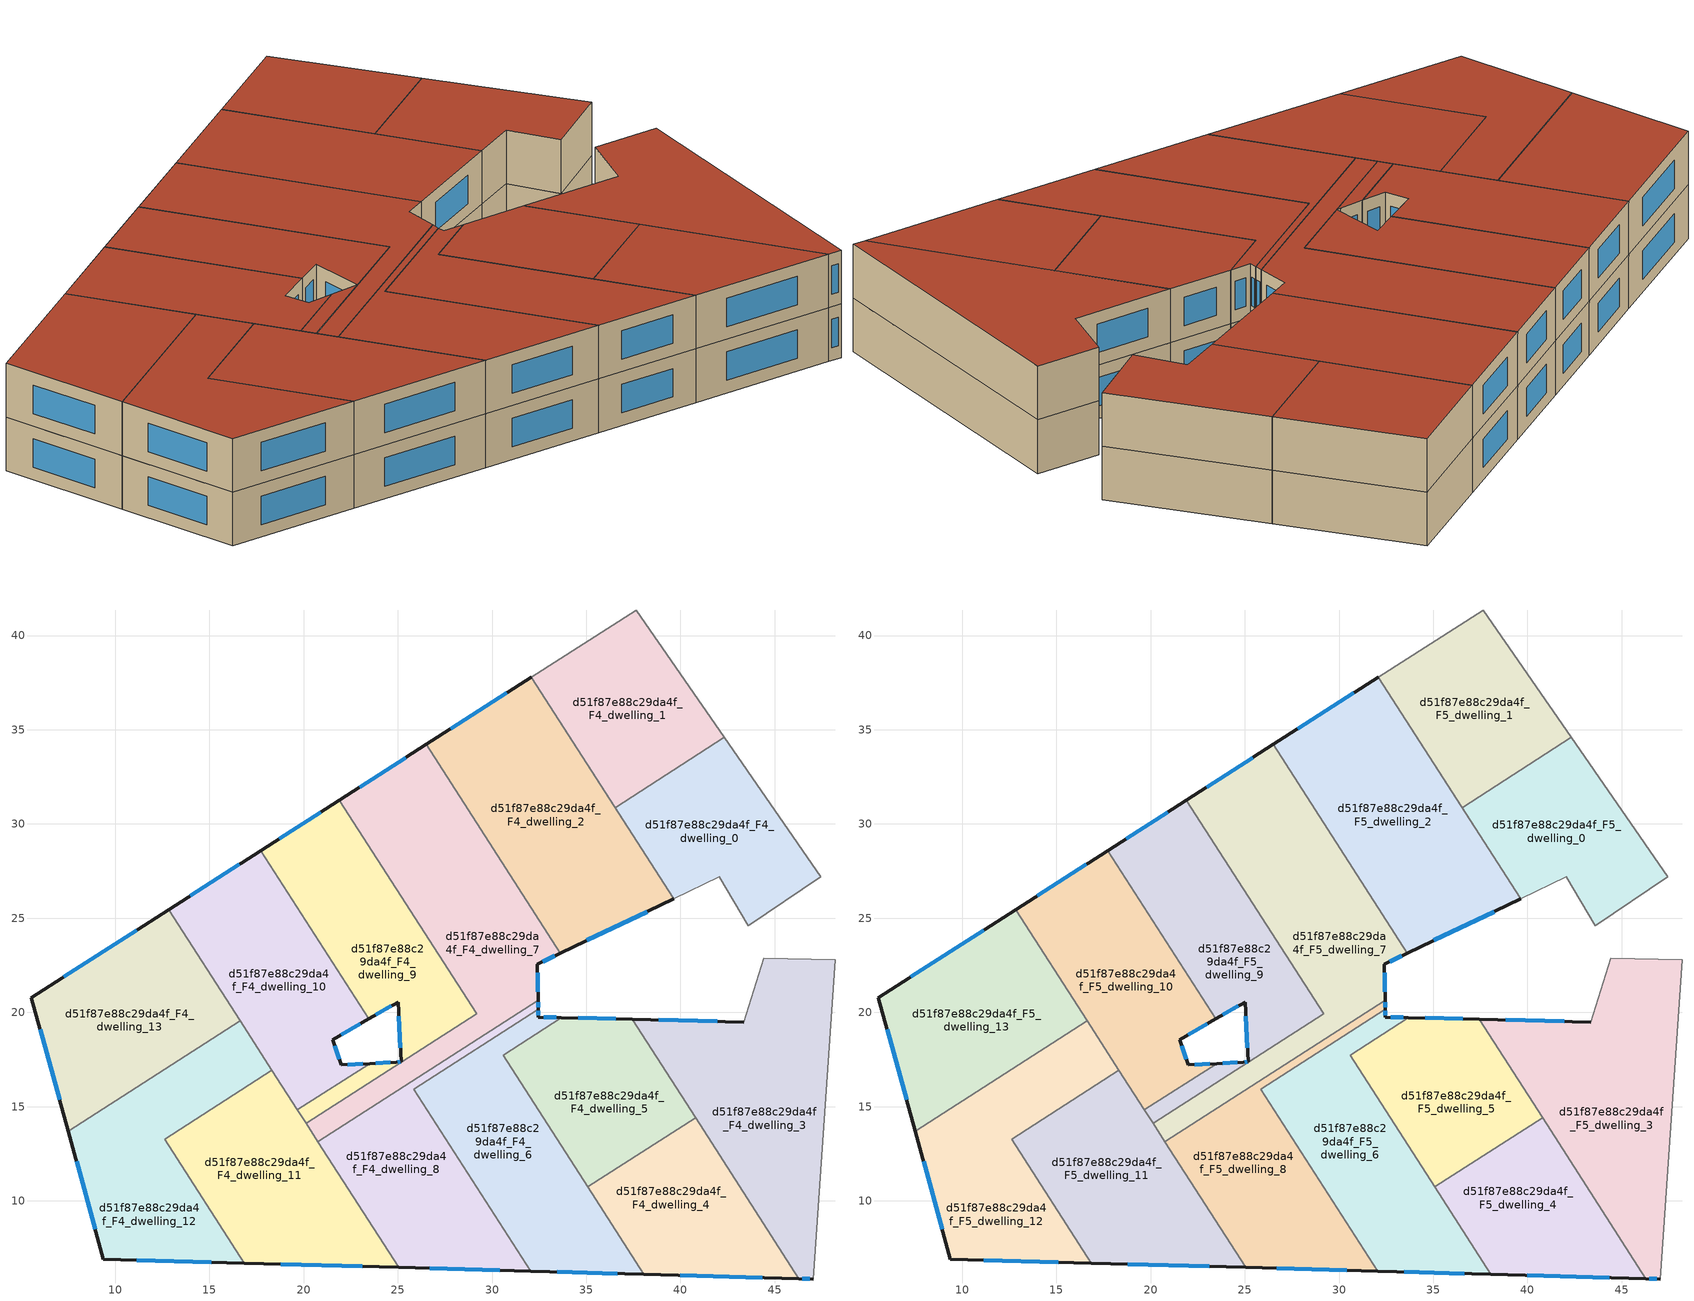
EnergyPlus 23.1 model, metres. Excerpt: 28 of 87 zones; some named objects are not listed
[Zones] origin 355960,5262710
d51f87e88c29da4f_F4_dwelling_0
 floor to d51f87e88c29da4f_F3_dwelling_0 (EU_floor_Construction): 42.33,34.59 47.46,27.19 43.59,24.61 42.07,27.2 39.64,26.03 36.53,30.87 z12
 wall adiabatic (EU_wall_Construction): 36.53,30.87 39.64,26.03 42.07,27.2 43.59,24.61 47.46,27.19 42.33,34.59 z12:15
 wall to d51f87e88c29da4f_F4_dwelling_1 (EU_wall_Construction): 42.33,34.59 36.53,30.87 z12:15
d51f87e88c29da4f_F4_dwelling_1
 floor to d51f87e88c29da4f_F3_dwelling_1 (EU_floor_Construction): 37.65,41.36 42.33,34.59 36.53,30.87 32.09,37.79 z12
 wall adiabatic (EU_wall_Construction): 42.33,34.59 37.65,41.36 32.09,37.79 36.53,30.87 z12:15
d51f87e88c29da4f_F4_dwelling_10
 floor to d51f87e88c29da4f_F3_dwelling_10 (EU_floor_Construction): 17.72,28.58 23.45,19.66 21.54,18.56 22,17.21 23.5,17.29 19.67,14.83 12.85,25.46 z12
 wall outside (EU_wall_Construction): 23.5,17.29 22,17.21 21.54,18.56 23.45,19.66 / 17.72,28.58 12.85,25.46 z12:15
 wall to d51f87e88c29da4f_F4_dwelling_9 (EU_wall_Construction): 23.45,19.66 17.72,28.58 / 19.67,14.83 23.5,17.29 z12:15
 wall to d51f87e88c29da4f_F4_dwelling_13 (EU_wall_Construction): 12.85,25.46 16.64,19.55 z12:15
 wall to d51f87e88c29da4f_F4_dwelling_12 (EU_wall_Construction): 16.64,19.55 18.32,16.93 z12:15
 wall to d51f87e88c29da4f_F4_dwelling_11 (EU_wall_Construction): 18.32,16.93 19.67,14.83 z12:15
 window (EU_Window_Construction): 21.99,18.81 23,19.4 / 21.89,17.53 21.65,18.24 / 23.15,17.27 22.35,17.23 / 16.58,27.85 13.99,26.19 z12.7:14.3
d51f87e88c29da4f_F4_dwelling_11
 floor to d51f87e88c29da4f_F3_dwelling_11 (EU_floor_Construction): 18.32,16.93 25.04,6.46 16.86,6.69 12.63,13.28 z12
 wall outside (EU_wall_Construction): 16.86,6.69 25.04,6.46 z12:15
 wall to d51f87e88c29da4f_F4_dwelling_12 (EU_wall_Construction): 18.32,16.93 12.63,13.28 16.86,6.69 z12:15
 wall to d51f87e88c29da4f_F4_dwelling_8 (EU_wall_Construction): 25.04,6.46 20.76,13.13 z12:15
 wall to d51f87e88c29da4f_F4_dwelling_7 (EU_wall_Construction): 20.76,13.13 20.13,14.11 z12:15
 wall to d51f87e88c29da4f_F4_dwelling_9 (EU_wall_Construction): 20.13,14.11 19.67,14.83 z12:15
 window (EU_Window_Construction): 18.78,6.64 23.12,6.52 z12.7:14.3
d51f87e88c29da4f_F4_dwelling_12
 floor to d51f87e88c29da4f_F3_dwelling_12 (EU_floor_Construction): 16.64,19.55 18.32,16.93 12.63,13.28 16.86,6.69 9.38,6.9 7.51,13.69 z12
 wall outside (EU_wall_Construction): 7.51,13.69 9.38,6.9 16.86,6.69 z12:15
 wall to d51f87e88c29da4f_F4_dwelling_13 (EU_wall_Construction): 16.64,19.55 7.51,13.69 z12:15
 window (EU_Window_Construction): 11.14,6.85 15.1,6.74 / 7.95,12.09 8.94,8.49 z12.7:14.3
d51f87e88c29da4f_F4_dwelling_13
 floor to d51f87e88c29da4f_F3_dwelling_13 (EU_floor_Construction): 12.85,25.46 16.64,19.55 7.51,13.69 5.55,20.78 z12
 wall outside (EU_wall_Construction): 12.85,25.46 5.55,20.78 7.51,13.69 z12:15
 window (EU_Window_Construction): 6.01,19.12 7.05,15.35 / 11.13,24.36 7.27,21.88 z12.7:14.3
d51f87e88c29da4f_F4_dwelling_2
 floor to d51f87e88c29da4f_F3_dwelling_2 (EU_floor_Construction): 32.09,37.79 39.64,26.03 33.62,23.14 26.51,34.22 z12
 wall outside (EU_wall_Construction): 33.62,23.14 39.64,26.03 / 32.09,37.79 26.51,34.22 z12:15
 wall adiabatic (EU_wall_Construction): 39.64,26.03 32.09,37.79 z12:15
 wall to d51f87e88c29da4f_F4_dwelling_7 (EU_wall_Construction): 26.51,34.22 33.62,23.14 z12:15
 window (EU_Window_Construction): 35.04,23.82 38.22,25.35 / 30.78,36.95 27.82,35.06 z12.7:14.3
d51f87e88c29da4f_F4_dwelling_3
 floor to d51f87e88c29da4f_F3_dwelling_3 (EU_floor_Construction): 48.21,22.78 47.05,5.85 46.28,5.87 37.45,19.63 43.35,19.49 44.41,22.87 z12
 wall outside (EU_wall_Construction): 46.28,5.87 47.05,5.85 / 43.35,19.49 37.45,19.63 z12:15
 wall adiabatic (EU_wall_Construction): 47.05,5.85 48.21,22.78 44.41,22.87 43.35,19.49 z12:15
 wall to d51f87e88c29da4f_F4_dwelling_4 (EU_wall_Construction): 40.8,14.41 46.28,5.87 z12:15
 wall to d51f87e88c29da4f_F4_dwelling_5 (EU_wall_Construction): 37.45,19.63 40.8,14.41 z12:15
 window (EU_Window_Construction): 46.46,5.87 46.87,5.86 / 41.96,19.52 38.83,19.6 z12.7:14.3
d51f87e88c29da4f_F4_dwelling_4
 floor to d51f87e88c29da4f_F3_dwelling_4 (EU_floor_Construction): 40.8,14.41 46.28,5.87 38.05,6.1 35.08,10.74 z12
 wall outside (EU_wall_Construction): 38.05,6.1 46.28,5.87 z12:15
 wall to d51f87e88c29da4f_F4_dwelling_5 (EU_wall_Construction): 40.8,14.41 35.08,10.74 z12:15
 wall to d51f87e88c29da4f_F4_dwelling_6 (EU_wall_Construction): 35.08,10.74 38.05,6.1 z12:15
 window (EU_Window_Construction): 39.99,6.05 44.35,5.93 z12.7:14.3
d51f87e88c29da4f_F4_dwelling_5
 floor to d51f87e88c29da4f_F3_dwelling_5 (EU_floor_Construction): 37.45,19.63 40.8,14.41 35.08,10.74 30.58,17.73 33.68,19.72 z12
 wall outside (EU_wall_Construction): 37.45,19.63 33.68,19.72 z12:15
 wall to d51f87e88c29da4f_F4_dwelling_6 (EU_wall_Construction): 33.68,19.72 30.58,17.73 35.08,10.74 z12:15
 window (EU_Window_Construction): 36.57,19.65 34.57,19.7 z12.7:14.3
d51f87e88c29da4f_F4_dwelling_6
 floor to d51f87e88c29da4f_F3_dwelling_6 (EU_floor_Construction): 33.68,19.72 30.58,17.73 38.05,6.1 32.05,6.27 25.84,15.93 32.45,20.17 32.46,19.75 z12
 wall outside (EU_wall_Construction): 32.05,6.27 38.05,6.1 / 33.68,19.72 32.46,19.75 32.45,20.17 z12:15
 wall to d51f87e88c29da4f_F4_dwelling_8 (EU_wall_Construction): 32.45,20.17 25.84,15.93 32.05,6.27 z12:15
 window (EU_Window_Construction): 33.46,6.23 36.64,6.14 / 32.46,19.85 32.45,20.08 / 33.4,19.73 32.75,19.75 z12.7:14.3
d51f87e88c29da4f_F4_dwelling_7
 floor to d51f87e88c29da4f_F3_dwelling_7 (EU_floor_Construction): 26.51,34.22 33.62,23.14 32.41,22.56 32.44,20.63 20.76,13.13 20.13,14.11 29.18,19.92 21.9,31.26 z12
 wall outside (EU_wall_Construction): 26.51,34.22 21.9,31.26 / 32.44,20.63 32.41,22.56 33.62,23.14 z12:15
 wall to d51f87e88c29da4f_F4_dwelling_8 (EU_wall_Construction): 20.76,13.13 32.44,20.63 z12:15
 wall to d51f87e88c29da4f_F4_dwelling_9 (EU_wall_Construction): 21.9,31.26 29.18,19.92 20.13,14.11 z12:15
 window (EU_Window_Construction): 25.43,33.52 22.98,31.95 / 32.69,22.7 33.34,23.01 / 32.43,21.09 32.42,22.11 z12.7:14.3
d51f87e88c29da4f_F4_dwelling_8
 floor to d51f87e88c29da4f_F3_dwelling_8 (EU_floor_Construction): 32.44,20.63 32.45,20.17 25.84,15.93 32.05,6.27 25.04,6.46 20.76,13.13 z12
 wall outside (EU_wall_Construction): 32.45,20.17 32.44,20.63 / 25.04,6.46 32.05,6.27 z12:15
 window (EU_Window_Construction): 32.45,20.28 32.44,20.53 / 26.69,6.42 30.4,6.32 z12.7:14.3
d51f87e88c29da4f_F4_dwelling_9
 floor to d51f87e88c29da4f_F3_dwelling_9 (EU_floor_Construction): 21.9,31.26 29.18,19.92 20.13,14.11 19.67,14.83 23.5,17.29 24.93,17.36 25.18,17.38 25.01,20.55 23.45,19.66 17.72,28.58 z12
 wall outside (EU_wall_Construction): 21.9,31.26 17.72,28.58 / 23.45,19.66 25.01,20.55 25.18,17.38 24.93,17.36 23.5,17.29 z12:15
 window (EU_Window_Construction): 20.92,30.63 18.7,29.21 / 24.59,17.35 23.84,17.31 / 25.12,17.37 24.99,17.37 / 25.05,19.8 25.14,18.12 / 23.82,19.87 24.65,20.34 z12.7:14.3
d51f87e88c29da4f_F5_dwelling_0
 floor to d51f87e88c29da4f_F4_dwelling_0 (EU_floor_Construction): 42.33,34.59 47.46,27.19 43.59,24.61 42.07,27.2 39.64,26.03 36.53,30.87 z15
 wall adiabatic (EU_wall_Construction): 36.53,30.87 39.64,26.03 42.07,27.2 43.59,24.61 47.46,27.19 42.33,34.59 z15:18
 wall to d51f87e88c29da4f_F5_dwelling_1 (EU_wall_Construction): 42.33,34.59 36.53,30.87 z15:18
 roof outside (EU_roof_Construction): 47.46,27.19 42.33,34.59 36.53,30.87 39.64,26.03 42.07,27.2 43.59,24.61 z18
d51f87e88c29da4f_F5_dwelling_1
 floor to d51f87e88c29da4f_F4_dwelling_1 (EU_floor_Construction): 37.65,41.36 42.33,34.59 36.53,30.87 32.09,37.79 z15
 wall adiabatic (EU_wall_Construction): 42.33,34.59 37.65,41.36 32.09,37.79 36.53,30.87 z15:18
 roof outside (EU_roof_Construction): 42.33,34.59 37.65,41.36 32.09,37.79 36.53,30.87 z18
d51f87e88c29da4f_F5_dwelling_10
 floor to d51f87e88c29da4f_F4_dwelling_10 (EU_floor_Construction): 17.72,28.58 23.45,19.66 21.54,18.56 22,17.21 23.5,17.29 19.67,14.83 12.85,25.46 z15
 wall outside (EU_wall_Construction): 23.5,17.29 22,17.21 21.54,18.56 23.45,19.66 / 17.72,28.58 12.85,25.46 z15:18
 wall to d51f87e88c29da4f_F5_dwelling_9 (EU_wall_Construction): 23.45,19.66 17.72,28.58 / 19.67,14.83 23.5,17.29 z15:18
 wall to d51f87e88c29da4f_F5_dwelling_13 (EU_wall_Construction): 12.85,25.46 16.64,19.55 z15:18
 wall to d51f87e88c29da4f_F5_dwelling_12 (EU_wall_Construction): 16.64,19.55 18.32,16.93 z15:18
 wall to d51f87e88c29da4f_F5_dwelling_11 (EU_wall_Construction): 18.32,16.93 19.67,14.83 z15:18
 window (EU_Window_Construction): 21.99,18.81 23,19.4 / 21.89,17.53 21.65,18.24 / 23.15,17.27 22.35,17.23 / 16.58,27.85 13.99,26.19 z15.7:17.3
 roof outside (EU_roof_Construction): 23.5,17.29 22,17.21 21.54,18.56 23.45,19.66 17.72,28.58 12.85,25.46 19.67,14.83 z18
d51f87e88c29da4f_F5_dwelling_11
 floor to d51f87e88c29da4f_F4_dwelling_11 (EU_floor_Construction): 18.32,16.93 25.04,6.46 16.86,6.69 12.63,13.28 z15
 wall outside (EU_wall_Construction): 16.86,6.69 25.04,6.46 z15:18
 wall to d51f87e88c29da4f_F5_dwelling_12 (EU_wall_Construction): 18.32,16.93 12.63,13.28 16.86,6.69 z15:18
 wall to d51f87e88c29da4f_F5_dwelling_8 (EU_wall_Construction): 25.04,6.46 20.76,13.13 z15:18
 wall to d51f87e88c29da4f_F5_dwelling_7 (EU_wall_Construction): 20.76,13.13 20.13,14.11 z15:18
 wall to d51f87e88c29da4f_F5_dwelling_9 (EU_wall_Construction): 20.13,14.11 19.67,14.83 z15:18
 window (EU_Window_Construction): 18.78,6.64 23.12,6.52 z15.7:17.3
 roof outside (EU_roof_Construction): 25.04,6.46 18.32,16.93 12.63,13.28 16.86,6.69 z18
d51f87e88c29da4f_F5_dwelling_12
 floor to d51f87e88c29da4f_F4_dwelling_12 (EU_floor_Construction): 16.64,19.55 18.32,16.93 12.63,13.28 16.86,6.69 9.38,6.9 7.51,13.69 z15
 wall outside (EU_wall_Construction): 7.51,13.69 9.38,6.9 16.86,6.69 z15:18
 wall to d51f87e88c29da4f_F5_dwelling_13 (EU_wall_Construction): 16.64,19.55 7.51,13.69 z15:18
 window (EU_Window_Construction): 11.14,6.85 15.1,6.74 / 7.95,12.09 8.94,8.49 z15.7:17.3
 roof outside (EU_roof_Construction): 16.86,6.69 12.63,13.28 18.32,16.93 16.64,19.55 7.51,13.69 9.38,6.9 z18
d51f87e88c29da4f_F5_dwelling_13
 floor to d51f87e88c29da4f_F4_dwelling_13 (EU_floor_Construction): 12.85,25.46 16.64,19.55 7.51,13.69 5.55,20.78 z15
 wall outside (EU_wall_Construction): 12.85,25.46 5.55,20.78 7.51,13.69 z15:18
 window (EU_Window_Construction): 6.01,19.12 7.05,15.35 / 11.13,24.36 7.27,21.88 z15.7:17.3
 roof outside (EU_roof_Construction): 16.64,19.55 12.85,25.46 5.55,20.78 7.51,13.69 z18
d51f87e88c29da4f_F5_dwelling_2
 floor to d51f87e88c29da4f_F4_dwelling_2 (EU_floor_Construction): 32.09,37.79 39.64,26.03 33.62,23.14 26.51,34.22 z15
 wall outside (EU_wall_Construction): 33.62,23.14 39.64,26.03 / 32.09,37.79 26.51,34.22 z15:18
 wall adiabatic (EU_wall_Construction): 39.64,26.03 32.09,37.79 z15:18
 wall to d51f87e88c29da4f_F5_dwelling_7 (EU_wall_Construction): 26.51,34.22 33.62,23.14 z15:18
 window (EU_Window_Construction): 35.04,23.82 38.22,25.35 / 30.78,36.95 27.82,35.06 z15.7:17.3
 roof outside (EU_roof_Construction): 39.64,26.03 32.09,37.79 26.51,34.22 33.62,23.14 z18
d51f87e88c29da4f_F5_dwelling_3
 floor to d51f87e88c29da4f_F4_dwelling_3 (EU_floor_Construction): 48.21,22.78 47.05,5.85 46.28,5.87 37.45,19.63 43.35,19.49 44.41,22.87 z15
 wall outside (EU_wall_Construction): 46.28,5.87 47.05,5.85 / 43.35,19.49 37.45,19.63 z15:18
 wall adiabatic (EU_wall_Construction): 47.05,5.85 48.21,22.78 44.41,22.87 43.35,19.49 z15:18
 wall to d51f87e88c29da4f_F5_dwelling_4 (EU_wall_Construction): 40.8,14.41 46.28,5.87 z15:18
 wall to d51f87e88c29da4f_F5_dwelling_5 (EU_wall_Construction): 37.45,19.63 40.8,14.41 z15:18
 window (EU_Window_Construction): 46.46,5.87 46.87,5.86 / 41.96,19.52 38.83,19.6 z15.7:17.3
 roof outside (EU_roof_Construction): 47.05,5.85 48.21,22.78 44.41,22.87 43.35,19.49 37.45,19.63 46.28,5.87 z18
d51f87e88c29da4f_F5_dwelling_4
 floor to d51f87e88c29da4f_F4_dwelling_4 (EU_floor_Construction): 40.8,14.41 46.28,5.87 38.05,6.1 35.08,10.74 z15
 wall outside (EU_wall_Construction): 38.05,6.1 46.28,5.87 z15:18
 wall to d51f87e88c29da4f_F5_dwelling_5 (EU_wall_Construction): 40.8,14.41 35.08,10.74 z15:18
 wall to d51f87e88c29da4f_F5_dwelling_6 (EU_wall_Construction): 35.08,10.74 38.05,6.1 z15:18
 window (EU_Window_Construction): 39.99,6.05 44.35,5.93 z15.7:17.3
 roof outside (EU_roof_Construction): 46.28,5.87 40.8,14.41 35.08,10.74 38.05,6.1 z18
d51f87e88c29da4f_F5_dwelling_5
 floor to d51f87e88c29da4f_F4_dwelling_5 (EU_floor_Construction): 37.45,19.63 40.8,14.41 35.08,10.74 30.58,17.73 33.68,19.72 z15
 wall outside (EU_wall_Construction): 37.45,19.63 33.68,19.72 z15:18
 wall to d51f87e88c29da4f_F5_dwelling_6 (EU_wall_Construction): 33.68,19.72 30.58,17.73 35.08,10.74 z15:18
 window (EU_Window_Construction): 36.57,19.65 34.57,19.7 z15.7:17.3
 roof outside (EU_roof_Construction): 40.8,14.41 37.45,19.63 33.68,19.72 30.58,17.73 35.08,10.74 z18
d51f87e88c29da4f_F5_dwelling_6
 floor to d51f87e88c29da4f_F4_dwelling_6 (EU_floor_Construction): 33.68,19.72 30.58,17.73 38.05,6.1 32.05,6.27 25.84,15.93 32.45,20.17 32.46,19.75 z15
 wall outside (EU_wall_Construction): 32.05,6.27 38.05,6.1 / 33.68,19.72 32.46,19.75 32.45,20.17 z15:18
 wall to d51f87e88c29da4f_F5_dwelling_8 (EU_wall_Construction): 32.45,20.17 25.84,15.93 32.05,6.27 z15:18
 window (EU_Window_Construction): 33.46,6.23 36.64,6.14 / 32.46,19.85 32.45,20.08 / 33.4,19.73 32.75,19.75 z15.7:17.3
 roof outside (EU_roof_Construction): 38.05,6.1 30.58,17.73 33.68,19.72 32.46,19.75 32.45,20.17 25.84,15.93 32.05,6.27 z18
d51f87e88c29da4f_F5_dwelling_7
 floor to d51f87e88c29da4f_F4_dwelling_7 (EU_floor_Construction): 26.51,34.22 33.62,23.14 32.41,22.56 32.44,20.63 20.76,13.13 20.13,14.11 29.18,19.92 21.9,31.26 z15
 wall outside (EU_wall_Construction): 26.51,34.22 21.9,31.26 / 32.44,20.63 32.41,22.56 33.62,23.14 z15:18
 wall to d51f87e88c29da4f_F5_dwelling_8 (EU_wall_Construction): 20.76,13.13 32.44,20.63 z15:18
 wall to d51f87e88c29da4f_F5_dwelling_9 (EU_wall_Construction): 21.9,31.26 29.18,19.92 20.13,14.11 z15:18
 window (EU_Window_Construction): 25.43,33.52 22.98,31.95 / 32.69,22.7 33.34,23.01 / 32.43,21.09 32.42,22.11 z15.7:17.3
 roof outside (EU_roof_Construction): 32.44,20.63 32.41,22.56 33.62,23.14 26.51,34.22 21.9,31.26 29.18,19.92 20.13,14.11 20.76,13.13 z18
d51f87e88c29da4f_F5_dwelling_8
 floor to d51f87e88c29da4f_F4_dwelling_8 (EU_floor_Construction): 32.44,20.63 32.45,20.17 25.84,15.93 32.05,6.27 25.04,6.46 20.76,13.13 z15
 wall outside (EU_wall_Construction): 32.45,20.17 32.44,20.63 / 25.04,6.46 32.05,6.27 z15:18
 window (EU_Window_Construction): 32.45,20.28 32.44,20.53 / 26.69,6.42 30.4,6.32 z15.7:17.3
 roof outside (EU_roof_Construction): 32.05,6.27 25.84,15.93 32.45,20.17 32.44,20.63 20.76,13.13 25.04,6.46 z18
d51f87e88c29da4f_F5_dwelling_9
 floor to d51f87e88c29da4f_F4_dwelling_9 (EU_floor_Construction): 21.9,31.26 29.18,19.92 20.13,14.11 19.67,14.83 23.5,17.29 24.93,17.36 25.18,17.38 25.01,20.55 23.45,19.66 17.72,28.58 z15
 wall outside (EU_wall_Construction): 21.9,31.26 17.72,28.58 / 23.45,19.66 25.01,20.55 25.18,17.38 24.93,17.36 23.5,17.29 z15:18
 window (EU_Window_Construction): 20.92,30.63 18.7,29.21 / 24.59,17.35 23.84,17.31 / 25.12,17.37 24.99,17.37 / 25.05,19.8 25.14,18.12 / 23.82,19.87 24.65,20.34 z15.7:17.3
 roof outside (EU_roof_Construction): 25.18,17.38 24.93,17.36 23.5,17.29 19.67,14.83 20.13,14.11 29.18,19.92 21.9,31.26 17.72,28.58 23.45,19.66 25.01,20.55 z18
[Building]
EU S2 Campaign: North Axis=0; Terrain=City; Solar Distribution=FullExterior
[Site:Location]
Budapest.Ferenc.Liszt.Intl.AP: Latitude=47.437; Longitude=19.256; Time Zone=1; Elevation=185
[SizingPeriod:WeatherFileDays]
AnnualSizingPeriod: Begin Month=1; Begin Day of Month=1; End Month=12; End Day of Month=31; Day of Week for Start Day=Monday; Use Weather File Daylight Saving Period=No; Use Weather File Rain and Snow Indicators=No
[MATERIAL]
EU_InternalMass_Material: Roughness=MediumRough; Thickness=0.1; Conductivity=1; Density=1800; Specific Heat=900; Thermal Absorptance=0.9; Solar Absorptance=0.7; Visible Absorptance=0.7
[MATERIAL:NOMASS] Roughness=MediumRough; Thermal Absorptance=0.9; Solar Absorptance=0.7; Visible Absorptance=0.7
Name | Thermal Resistance
EU_wall_NoMass | 0.832559
EU_roof_NoMass | 1.39638
EU_floor_NoMass | 0.872794
[WINDOWMATERIAL:SIMPLEGLAZINGSYSTEM]
EU_Window_SimpleGlazing: UFactor=2.79869; Solar Heat Gain Coefficient=0.75; Visible Transmittance=0.75
[CONSTRUCTION]
EU_wall_Construction: EU_wall_NoMass
EU_roof_Construction: EU_roof_NoMass
EU_floor_Construction: EU_floor_NoMass
EU_Window_Construction: EU_Window_SimpleGlazing
EU_InternalMass_Construction: EU_InternalMass_Material
[ZONE] Type=1; Multiplier=1; Ceiling Height=autocalculate; Floor Area=autocalculate; Part of Total Floor Area=Yes
Name | Volume
d51f87e88c29da4f_F4_dwelling_0; d51f87e88c29da4f_F5_dwelling_0 | 166.572
d51f87e88c29da4f_F4_dwelling_1; d51f87e88c29da4f_F5_dwelling_1 | 166.576
d51f87e88c29da4f_F4_dwelling_10; d51f87e88c29da4f_F5_dwelling_10 | 205.643
d51f87e88c29da4f_F4_dwelling_11; d51f87e88c29da4f_F5_dwelling_11 | 205.675
d51f87e88c29da4f_F4_dwelling_12; d51f87e88c29da4f_F5_dwelling_12 | 205.648
d51f87e88c29da4f_F4_dwelling_13; d51f87e88c29da4f_F5_dwelling_13 | 205.669
d51f87e88c29da4f_F4_dwelling_2; d51f87e88c29da4f_F5_dwelling_2 | 269.47
d51f87e88c29da4f_F4_dwelling_3; d51f87e88c29da4f_F5_dwelling_3 | 272.54
d51f87e88c29da4f_F4_dwelling_4; d51f87e88c29da4f_F5_dwelling_4 | 159.759
d51f87e88c29da4f_F4_dwelling_5; d51f87e88c29da4f_F5_dwelling_5 | 159.782
d51f87e88c29da4f_F4_dwelling_6; d51f87e88c29da4f_F5_dwelling_6 | 205.663
d51f87e88c29da4f_F4_dwelling_7; d51f87e88c29da4f_F5_dwelling_7 | 269.317
d51f87e88c29da4f_F4_dwelling_8; d51f87e88c29da4f_F5_dwelling_8 | 181.302
d51f87e88c29da4f_F4_dwelling_9; d51f87e88c29da4f_F5_dwelling_9 | 205.641
[INTERNALMASS] Construction=EU_InternalMass_Construction
Name | Zone or ZoneList | Surface Area
d51f87e88c29da4f_F4_dwelling_0_EU_InternalMass | d51f87e88c29da4f_F4_dwelling_0 | 55.5246
d51f87e88c29da4f_F4_dwelling_1_EU_InternalMass | d51f87e88c29da4f_F4_dwelling_1 | 55.5259
d51f87e88c29da4f_F4_dwelling_2_EU_InternalMass | d51f87e88c29da4f_F4_dwelling_2 | 89.8269
d51f87e88c29da4f_F4_dwelling_3_EU_InternalMass | d51f87e88c29da4f_F4_dwelling_3 | 90.8483
d51f87e88c29da4f_F4_dwelling_4_EU_InternalMass | d51f87e88c29da4f_F4_dwelling_4 | 53.2525
d51f87e88c29da4f_F4_dwelling_5_EU_InternalMass | d51f87e88c29da4f_F4_dwelling_5 | 53.2605
d51f87e88c29da4f_F4_dwelling_6_EU_InternalMass | d51f87e88c29da4f_F4_dwelling_6 | 68.5552
d51f87e88c29da4f_F4_dwelling_7_EU_InternalMass | d51f87e88c29da4f_F4_dwelling_7 | 89.7703
d51f87e88c29da4f_F4_dwelling_8_EU_InternalMass | d51f87e88c29da4f_F4_dwelling_8 | 60.4316
d51f87e88c29da4f_F4_dwelling_9_EU_InternalMass | d51f87e88c29da4f_F4_dwelling_9 | 68.5476
d51f87e88c29da4f_F4_dwelling_10_EU_InternalMass | d51f87e88c29da4f_F4_dwelling_10 | 68.5457
d51f87e88c29da4f_F4_dwelling_11_EU_InternalMass | d51f87e88c29da4f_F4_dwelling_11 | 68.5603
d51f87e88c29da4f_F4_dwelling_12_EU_InternalMass | d51f87e88c29da4f_F4_dwelling_12 | 68.5492
d51f87e88c29da4f_F4_dwelling_13_EU_InternalMass | d51f87e88c29da4f_F4_dwelling_13 | 68.5584
d51f87e88c29da4f_F5_dwelling_0_EU_InternalMass | d51f87e88c29da4f_F5_dwelling_0 | 55.5246
d51f87e88c29da4f_F5_dwelling_1_EU_InternalMass | d51f87e88c29da4f_F5_dwelling_1 | 55.5259
d51f87e88c29da4f_F5_dwelling_2_EU_InternalMass | d51f87e88c29da4f_F5_dwelling_2 | 89.8269
d51f87e88c29da4f_F5_dwelling_3_EU_InternalMass | d51f87e88c29da4f_F5_dwelling_3 | 90.8483
d51f87e88c29da4f_F5_dwelling_4_EU_InternalMass | d51f87e88c29da4f_F5_dwelling_4 | 53.2525
d51f87e88c29da4f_F5_dwelling_5_EU_InternalMass | d51f87e88c29da4f_F5_dwelling_5 | 53.2605
d51f87e88c29da4f_F5_dwelling_6_EU_InternalMass | d51f87e88c29da4f_F5_dwelling_6 | 68.5552
d51f87e88c29da4f_F5_dwelling_7_EU_InternalMass | d51f87e88c29da4f_F5_dwelling_7 | 89.7703
d51f87e88c29da4f_F5_dwelling_8_EU_InternalMass | d51f87e88c29da4f_F5_dwelling_8 | 60.4316
d51f87e88c29da4f_F5_dwelling_9_EU_InternalMass | d51f87e88c29da4f_F5_dwelling_9 | 68.5476
d51f87e88c29da4f_F5_dwelling_10_EU_InternalMass | d51f87e88c29da4f_F5_dwelling_10 | 68.5457
d51f87e88c29da4f_F5_dwelling_11_EU_InternalMass | d51f87e88c29da4f_F5_dwelling_11 | 68.5603
d51f87e88c29da4f_F5_dwelling_12_EU_InternalMass | d51f87e88c29da4f_F5_dwelling_12 | 68.5492
d51f87e88c29da4f_F5_dwelling_13_EU_InternalMass | d51f87e88c29da4f_F5_dwelling_13 | 68.5584
[OTHEREQUIPMENT] Fuel Type=Electricity; Design Level Calculation Method=Watts/Area; Power per Zone Floor Area=1; Fraction Latent=0; Fraction Radiant=0; Fraction Lost=0; Carbon Dioxide Generation Rate=0; EndUse Subcategory=EU_Step8_InternalGains
Name | Zone or ZoneList or Space or SpaceList | Schedule
EU_Step8_InternalGain_d51f87e88c29da4f_F4_dwelling_0_f000 | d51f87e88c29da4f_F4_dwelling_0 | EU_Step8_GainSchedule_d51f87e88c29da4f_F4_dwelling_0_f000
EU_Step8_InternalGain_d51f87e88c29da4f_F4_dwelling_1_f000 | d51f87e88c29da4f_F4_dwelling_1 | EU_Step8_GainSchedule_d51f87e88c29da4f_F4_dwelling_1_f000
EU_Step8_InternalGain_d51f87e88c29da4f_F4_dwelling_2_f000 | d51f87e88c29da4f_F4_dwelling_2 | EU_Step8_GainSchedule_d51f87e88c29da4f_F4_dwelling_2_f000
EU_Step8_InternalGain_d51f87e88c29da4f_F4_dwelling_3_f000 | d51f87e88c29da4f_F4_dwelling_3 | EU_Step8_GainSchedule_d51f87e88c29da4f_F4_dwelling_3_f000
EU_Step8_InternalGain_d51f87e88c29da4f_F4_dwelling_4_f000 | d51f87e88c29da4f_F4_dwelling_4 | EU_Step8_GainSchedule_d51f87e88c29da4f_F4_dwelling_4_f000
EU_Step8_InternalGain_d51f87e88c29da4f_F4_dwelling_5_f000 | d51f87e88c29da4f_F4_dwelling_5 | EU_Step8_GainSchedule_d51f87e88c29da4f_F4_dwelling_5_f000
EU_Step8_InternalGain_d51f87e88c29da4f_F4_dwelling_6_f000 | d51f87e88c29da4f_F4_dwelling_6 | EU_Step8_GainSchedule_d51f87e88c29da4f_F4_dwelling_6_f000
EU_Step8_InternalGain_d51f87e88c29da4f_F4_dwelling_7_f000 | d51f87e88c29da4f_F4_dwelling_7 | EU_Step8_GainSchedule_d51f87e88c29da4f_F4_dwelling_7_f000
EU_Step8_InternalGain_d51f87e88c29da4f_F4_dwelling_8_f000 | d51f87e88c29da4f_F4_dwelling_8 | EU_Step8_GainSchedule_d51f87e88c29da4f_F4_dwelling_8_f000
EU_Step8_InternalGain_d51f87e88c29da4f_F4_dwelling_9_f000 | d51f87e88c29da4f_F4_dwelling_9 | EU_Step8_GainSchedule_d51f87e88c29da4f_F4_dwelling_9_f000
EU_Step8_InternalGain_d51f87e88c29da4f_F4_dwelling_10_f000 | d51f87e88c29da4f_F4_dwelling_10 | EU_Step8_GainSchedule_d51f87e88c29da4f_F4_dwelling_10_f000
EU_Step8_InternalGain_d51f87e88c29da4f_F4_dwelling_11_f000 | d51f87e88c29da4f_F4_dwelling_11 | EU_Step8_GainSchedule_d51f87e88c29da4f_F4_dwelling_11_f000
EU_Step8_InternalGain_d51f87e88c29da4f_F4_dwelling_12_f000 | d51f87e88c29da4f_F4_dwelling_12 | EU_Step8_GainSchedule_d51f87e88c29da4f_F4_dwelling_12_f000
EU_Step8_InternalGain_d51f87e88c29da4f_F4_dwelling_13_f000 | d51f87e88c29da4f_F4_dwelling_13 | EU_Step8_GainSchedule_d51f87e88c29da4f_F4_dwelling_13_f000
EU_Step8_InternalGain_d51f87e88c29da4f_F5_dwelling_0_f000 | d51f87e88c29da4f_F5_dwelling_0 | EU_Step8_GainSchedule_d51f87e88c29da4f_F5_dwelling_0_f000
EU_Step8_InternalGain_d51f87e88c29da4f_F5_dwelling_1_f000 | d51f87e88c29da4f_F5_dwelling_1 | EU_Step8_GainSchedule_d51f87e88c29da4f_F5_dwelling_1_f000
EU_Step8_InternalGain_d51f87e88c29da4f_F5_dwelling_2_f000 | d51f87e88c29da4f_F5_dwelling_2 | EU_Step8_GainSchedule_d51f87e88c29da4f_F5_dwelling_2_f000
EU_Step8_InternalGain_d51f87e88c29da4f_F5_dwelling_3_f000 | d51f87e88c29da4f_F5_dwelling_3 | EU_Step8_GainSchedule_d51f87e88c29da4f_F5_dwelling_3_f000
EU_Step8_InternalGain_d51f87e88c29da4f_F5_dwelling_4_f000 | d51f87e88c29da4f_F5_dwelling_4 | EU_Step8_GainSchedule_d51f87e88c29da4f_F5_dwelling_4_f000
EU_Step8_InternalGain_d51f87e88c29da4f_F5_dwelling_5_f000 | d51f87e88c29da4f_F5_dwelling_5 | EU_Step8_GainSchedule_d51f87e88c29da4f_F5_dwelling_5_f000
EU_Step8_InternalGain_d51f87e88c29da4f_F5_dwelling_6_f000 | d51f87e88c29da4f_F5_dwelling_6 | EU_Step8_GainSchedule_d51f87e88c29da4f_F5_dwelling_6_f000
EU_Step8_InternalGain_d51f87e88c29da4f_F5_dwelling_7_f000 | d51f87e88c29da4f_F5_dwelling_7 | EU_Step8_GainSchedule_d51f87e88c29da4f_F5_dwelling_7_f000
EU_Step8_InternalGain_d51f87e88c29da4f_F5_dwelling_8_f000 | d51f87e88c29da4f_F5_dwelling_8 | EU_Step8_GainSchedule_d51f87e88c29da4f_F5_dwelling_8_f000
EU_Step8_InternalGain_d51f87e88c29da4f_F5_dwelling_9_f000 | d51f87e88c29da4f_F5_dwelling_9 | EU_Step8_GainSchedule_d51f87e88c29da4f_F5_dwelling_9_f000
EU_Step8_InternalGain_d51f87e88c29da4f_F5_dwelling_10_f000 | d51f87e88c29da4f_F5_dwelling_10 | EU_Step8_GainSchedule_d51f87e88c29da4f_F5_dwelling_10_f000
EU_Step8_InternalGain_d51f87e88c29da4f_F5_dwelling_11_f000 | d51f87e88c29da4f_F5_dwelling_11 | EU_Step8_GainSchedule_d51f87e88c29da4f_F5_dwelling_11_f000
EU_Step8_InternalGain_d51f87e88c29da4f_F5_dwelling_12_f000 | d51f87e88c29da4f_F5_dwelling_12 | EU_Step8_GainSchedule_d51f87e88c29da4f_F5_dwelling_12_f000
EU_Step8_InternalGain_d51f87e88c29da4f_F5_dwelling_13_f000 | d51f87e88c29da4f_F5_dwelling_13 | EU_Step8_GainSchedule_d51f87e88c29da4f_F5_dwelling_13_f000
[ZONEVENTILATION:DESIGNFLOWRATE] Schedule=EU_AlwaysOn; Design Flow Rate Calculation Method=AirChanges/Hour; Air Changes per Hour=0.475469; Ventilation Type=Natural; Fan Pressure Rise=0; Fan Total Efficiency=1; Constant Term Coefficient=1; Temperature Term Coefficient=0; Velocity Term Coefficient=0; Velocity Squared Term Coefficient=0; Minimum Indoor Temperature=-100; Maximum Indoor Temperature=100; Delta Temperature=-100; Minimum Outdoor Temperature=-100; Maximum Outdoor Temperature=100; Maximum Wind Speed=40
Name | Zone or ZoneList or Space or SpaceList
EU_ConstantAir_d51f87e88c29da4f_F4_dwelling_0 | d51f87e88c29da4f_F4_dwelling_0
EU_ConstantAir_d51f87e88c29da4f_F4_dwelling_1 | d51f87e88c29da4f_F4_dwelling_1
EU_ConstantAir_d51f87e88c29da4f_F4_dwelling_2 | d51f87e88c29da4f_F4_dwelling_2
EU_ConstantAir_d51f87e88c29da4f_F4_dwelling_3 | d51f87e88c29da4f_F4_dwelling_3
EU_ConstantAir_d51f87e88c29da4f_F4_dwelling_4 | d51f87e88c29da4f_F4_dwelling_4
EU_ConstantAir_d51f87e88c29da4f_F4_dwelling_5 | d51f87e88c29da4f_F4_dwelling_5
EU_ConstantAir_d51f87e88c29da4f_F4_dwelling_6 | d51f87e88c29da4f_F4_dwelling_6
EU_ConstantAir_d51f87e88c29da4f_F4_dwelling_7 | d51f87e88c29da4f_F4_dwelling_7
EU_ConstantAir_d51f87e88c29da4f_F4_dwelling_8 | d51f87e88c29da4f_F4_dwelling_8
EU_ConstantAir_d51f87e88c29da4f_F4_dwelling_9 | d51f87e88c29da4f_F4_dwelling_9
EU_ConstantAir_d51f87e88c29da4f_F4_dwelling_10 | d51f87e88c29da4f_F4_dwelling_10
EU_ConstantAir_d51f87e88c29da4f_F4_dwelling_11 | d51f87e88c29da4f_F4_dwelling_11
EU_ConstantAir_d51f87e88c29da4f_F4_dwelling_12 | d51f87e88c29da4f_F4_dwelling_12
EU_ConstantAir_d51f87e88c29da4f_F4_dwelling_13 | d51f87e88c29da4f_F4_dwelling_13
EU_ConstantAir_d51f87e88c29da4f_F5_dwelling_0 | d51f87e88c29da4f_F5_dwelling_0
EU_ConstantAir_d51f87e88c29da4f_F5_dwelling_1 | d51f87e88c29da4f_F5_dwelling_1
EU_ConstantAir_d51f87e88c29da4f_F5_dwelling_2 | d51f87e88c29da4f_F5_dwelling_2
EU_ConstantAir_d51f87e88c29da4f_F5_dwelling_3 | d51f87e88c29da4f_F5_dwelling_3
EU_ConstantAir_d51f87e88c29da4f_F5_dwelling_4 | d51f87e88c29da4f_F5_dwelling_4
EU_ConstantAir_d51f87e88c29da4f_F5_dwelling_5 | d51f87e88c29da4f_F5_dwelling_5
EU_ConstantAir_d51f87e88c29da4f_F5_dwelling_6 | d51f87e88c29da4f_F5_dwelling_6
EU_ConstantAir_d51f87e88c29da4f_F5_dwelling_7 | d51f87e88c29da4f_F5_dwelling_7
EU_ConstantAir_d51f87e88c29da4f_F5_dwelling_8 | d51f87e88c29da4f_F5_dwelling_8
EU_ConstantAir_d51f87e88c29da4f_F5_dwelling_9 | d51f87e88c29da4f_F5_dwelling_9
EU_ConstantAir_d51f87e88c29da4f_F5_dwelling_10 | d51f87e88c29da4f_F5_dwelling_10
EU_ConstantAir_d51f87e88c29da4f_F5_dwelling_11 | d51f87e88c29da4f_F5_dwelling_11
EU_ConstantAir_d51f87e88c29da4f_F5_dwelling_12 | d51f87e88c29da4f_F5_dwelling_12
EU_ConstantAir_d51f87e88c29da4f_F5_dwelling_13 | d51f87e88c29da4f_F5_dwelling_13
[HVACTEMPLATE:ZONE:IDEALLOADSAIRSYSTEM] System Availability Schedule=EU_AlwaysOn; Maximum Heating Supply Air Temperature=50; Minimum Cooling Supply Air Temperature=13; Maximum Heating Supply Air Humidity Ratio=0.0156; Minimum Cooling Supply Air Humidity Ratio=0.0077; Heating Limit=NoLimit; Cooling Limit=NoLimit; Heating Availability Schedule=EU_AlwaysOn; Cooling Availability Schedule=EU_CoolingOff; Dehumidification Control Type=ConstantSensibleHeatRatio; Cooling Sensible Heat Ratio=0.7; Dehumidification Setpoint=60; Humidification Control Type=None; Humidification Setpoint=30; Outdoor Air Method=None; Outdoor Air Flow Rate per Person=0.00944; Outdoor Air Flow Rate per Zone Floor Area=0; Outdoor Air Flow Rate per Zone=0; Demand Controlled Ventilation Type=None; Outdoor Air Economizer Type=NoEconomizer; Heat Recovery Type=None; Sensible Heat Recovery Effectiveness=0.7; Latent Heat Recovery Effectiveness=0.65
Name | Template Thermostat
d51f87e88c29da4f_F4_dwelling_0 | EU_HeatOnly_d51f87e88c29da4f_F4_dwelling_0
d51f87e88c29da4f_F4_dwelling_1 | EU_HeatOnly_d51f87e88c29da4f_F4_dwelling_1
d51f87e88c29da4f_F4_dwelling_2 | EU_HeatOnly_d51f87e88c29da4f_F4_dwelling_2
d51f87e88c29da4f_F4_dwelling_3 | EU_HeatOnly_d51f87e88c29da4f_F4_dwelling_3
d51f87e88c29da4f_F4_dwelling_4 | EU_HeatOnly_d51f87e88c29da4f_F4_dwelling_4
d51f87e88c29da4f_F4_dwelling_5 | EU_HeatOnly_d51f87e88c29da4f_F4_dwelling_5
d51f87e88c29da4f_F4_dwelling_6 | EU_HeatOnly_d51f87e88c29da4f_F4_dwelling_6
d51f87e88c29da4f_F4_dwelling_7 | EU_HeatOnly_d51f87e88c29da4f_F4_dwelling_7
d51f87e88c29da4f_F4_dwelling_8 | EU_HeatOnly_d51f87e88c29da4f_F4_dwelling_8
d51f87e88c29da4f_F4_dwelling_9 | EU_HeatOnly_d51f87e88c29da4f_F4_dwelling_9
d51f87e88c29da4f_F4_dwelling_10 | EU_HeatOnly_d51f87e88c29da4f_F4_dwelling_10
d51f87e88c29da4f_F4_dwelling_11 | EU_HeatOnly_d51f87e88c29da4f_F4_dwelling_11
d51f87e88c29da4f_F4_dwelling_12 | EU_HeatOnly_d51f87e88c29da4f_F4_dwelling_12
d51f87e88c29da4f_F4_dwelling_13 | EU_HeatOnly_d51f87e88c29da4f_F4_dwelling_13
d51f87e88c29da4f_F5_dwelling_0 | EU_HeatOnly_d51f87e88c29da4f_F5_dwelling_0
d51f87e88c29da4f_F5_dwelling_1 | EU_HeatOnly_d51f87e88c29da4f_F5_dwelling_1
d51f87e88c29da4f_F5_dwelling_2 | EU_HeatOnly_d51f87e88c29da4f_F5_dwelling_2
d51f87e88c29da4f_F5_dwelling_3 | EU_HeatOnly_d51f87e88c29da4f_F5_dwelling_3
d51f87e88c29da4f_F5_dwelling_4 | EU_HeatOnly_d51f87e88c29da4f_F5_dwelling_4
d51f87e88c29da4f_F5_dwelling_5 | EU_HeatOnly_d51f87e88c29da4f_F5_dwelling_5
d51f87e88c29da4f_F5_dwelling_6 | EU_HeatOnly_d51f87e88c29da4f_F5_dwelling_6
d51f87e88c29da4f_F5_dwelling_7 | EU_HeatOnly_d51f87e88c29da4f_F5_dwelling_7
d51f87e88c29da4f_F5_dwelling_8 | EU_HeatOnly_d51f87e88c29da4f_F5_dwelling_8
d51f87e88c29da4f_F5_dwelling_9 | EU_HeatOnly_d51f87e88c29da4f_F5_dwelling_9
d51f87e88c29da4f_F5_dwelling_10 | EU_HeatOnly_d51f87e88c29da4f_F5_dwelling_10
d51f87e88c29da4f_F5_dwelling_11 | EU_HeatOnly_d51f87e88c29da4f_F5_dwelling_11
d51f87e88c29da4f_F5_dwelling_12 | EU_HeatOnly_d51f87e88c29da4f_F5_dwelling_12
d51f87e88c29da4f_F5_dwelling_13 | EU_HeatOnly_d51f87e88c29da4f_F5_dwelling_13
[SIZING:ZONE] Zone Cooling Design Supply Air Temperature Input Method=SupplyAirTemperature; Zone Cooling Design Supply Air Temperature=13; Zone Heating Design Supply Air Temperature Input Method=SupplyAirTemperature; Zone Heating Design Supply Air Temperature=50; Zone Cooling Design Supply Air Humidity Ratio=0.008; Zone Heating Design Supply Air Humidity Ratio=0.008; Cooling Design Air Flow Method=DesignDay; Cooling Design Air Flow Rate=0; Cooling Minimum Air Flow per Zone Floor Area=0.000762; Cooling Minimum Air Flow=0; Cooling Minimum Air Flow Fraction=0.2; Heating Design Air Flow Method=DesignDay; Heating Design Air Flow Rate=0; Heating Maximum Air Flow per Zone Floor Area=0.002032; Heating Maximum Air Flow=0.141576; Heating Maximum Air Flow Fraction=0.3; Account for Dedicated Outdoor Air System=No; Dedicated Outdoor Air System Control Strategy=NeutralSupplyAir; Dedicated Outdoor Air Low Setpoint Temperature for Design=autosize; Dedicated Outdoor Air High Setpoint Temperature for Design=autosize; Zone Load Sizing Method=Sensible Load Only No Latent Load; Zone Latent Cooling Design Supply Air Humidity Ratio Input Method=HumidityRatioDifference; Zone Cooling Design Supply Air Humidity Ratio Difference=0.005; Zone Latent Heating Design Supply Air Humidity Ratio Input Method=HumidityRatioDifference; Zone Humidification Design Supply Air Humidity Ratio Difference=0.005
d51f87e88c29da4f_F4_dwelling_0; d51f87e88c29da4f_F4_dwelling_1; d51f87e88c29da4f_F4_dwelling_2; d51f87e88c29da4f_F4_dwelling_3; d51f87e88c29da4f_F4_dwelling_4; d51f87e88c29da4f_F4_dwelling_5; d51f87e88c29da4f_F4_dwelling_6; d51f87e88c29da4f_F4_dwelling_7; d51f87e88c29da4f_F4_dwelling_8; d51f87e88c29da4f_F4_dwelling_9; d51f87e88c29da4f_F4_dwelling_10; d51f87e88c29da4f_F4_dwelling_11; d51f87e88c29da4f_F4_dwelling_12; d51f87e88c29da4f_F4_dwelling_13; d51f87e88c29da4f_F5_dwelling_0; d51f87e88c29da4f_F5_dwelling_1; d51f87e88c29da4f_F5_dwelling_2; d51f87e88c29da4f_F5_dwelling_3; d51f87e88c29da4f_F5_dwelling_4; d51f87e88c29da4f_F5_dwelling_5; d51f87e88c29da4f_F5_dwelling_6; d51f87e88c29da4f_F5_dwelling_7; d51f87e88c29da4f_F5_dwelling_8; d51f87e88c29da4f_F5_dwelling_9; d51f87e88c29da4f_F5_dwelling_10; d51f87e88c29da4f_F5_dwelling_11; d51f87e88c29da4f_F5_dwelling_12; d51f87e88c29da4f_F5_dwelling_13
[SCHEDULE:CONSTANT]
Name | Hourly Value
EU_AlwaysOn | 1
EU_CoolingOff | 0
[SCHEDULE:FILE] Column Number=1; Rows to Skip at Top=0; Number of Hours of Data=8760; Column Separator=Comma; Interpolate to Timestep=No; Minutes per Item=60; Adjust Schedule for Daylight Savings=Yes
Name | File
EU_Step8_GainSchedule_d51f87e88c29da4f_F4_dwelling_0_f000 | ../../schedules/d51f87e88c29da4f/d51f87e88c29da4f_F4_dwelling_0_f000_gain.csv
EU_Step8_GainSchedule_d51f87e88c29da4f_F4_dwelling_1_f000 | ../../schedules/d51f87e88c29da4f/d51f87e88c29da4f_F4_dwelling_1_f000_gain.csv
EU_Step8_GainSchedule_d51f87e88c29da4f_F4_dwelling_2_f000 | ../../schedules/d51f87e88c29da4f/d51f87e88c29da4f_F4_dwelling_2_f000_gain.csv
EU_Step8_GainSchedule_d51f87e88c29da4f_F4_dwelling_3_f000 | ../../schedules/d51f87e88c29da4f/d51f87e88c29da4f_F4_dwelling_3_f000_gain.csv
EU_Step8_GainSchedule_d51f87e88c29da4f_F4_dwelling_4_f000 | ../../schedules/d51f87e88c29da4f/d51f87e88c29da4f_F4_dwelling_4_f000_gain.csv
EU_Step8_GainSchedule_d51f87e88c29da4f_F4_dwelling_5_f000 | ../../schedules/d51f87e88c29da4f/d51f87e88c29da4f_F4_dwelling_5_f000_gain.csv
EU_Step8_GainSchedule_d51f87e88c29da4f_F4_dwelling_6_f000 | ../../schedules/d51f87e88c29da4f/d51f87e88c29da4f_F4_dwelling_6_f000_gain.csv
EU_Step8_GainSchedule_d51f87e88c29da4f_F4_dwelling_7_f000 | ../../schedules/d51f87e88c29da4f/d51f87e88c29da4f_F4_dwelling_7_f000_gain.csv
EU_Step8_GainSchedule_d51f87e88c29da4f_F4_dwelling_8_f000 | ../../schedules/d51f87e88c29da4f/d51f87e88c29da4f_F4_dwelling_8_f000_gain.csv
EU_Step8_GainSchedule_d51f87e88c29da4f_F4_dwelling_9_f000 | ../../schedules/d51f87e88c29da4f/d51f87e88c29da4f_F4_dwelling_9_f000_gain.csv
EU_Step8_GainSchedule_d51f87e88c29da4f_F4_dwelling_10_f000 | ../../schedules/d51f87e88c29da4f/d51f87e88c29da4f_F4_dwelling_10_f000_gain.csv
EU_Step8_GainSchedule_d51f87e88c29da4f_F4_dwelling_11_f000 | ../../schedules/d51f87e88c29da4f/d51f87e88c29da4f_F4_dwelling_11_f000_gain.csv
EU_Step8_GainSchedule_d51f87e88c29da4f_F4_dwelling_12_f000 | ../../schedules/d51f87e88c29da4f/d51f87e88c29da4f_F4_dwelling_12_f000_gain.csv
EU_Step8_GainSchedule_d51f87e88c29da4f_F4_dwelling_13_f000 | ../../schedules/d51f87e88c29da4f/d51f87e88c29da4f_F4_dwelling_13_f000_gain.csv
EU_Step8_GainSchedule_d51f87e88c29da4f_F5_dwelling_0_f000 | ../../schedules/d51f87e88c29da4f/d51f87e88c29da4f_F5_dwelling_0_f000_gain.csv
EU_Step8_GainSchedule_d51f87e88c29da4f_F5_dwelling_1_f000 | ../../schedules/d51f87e88c29da4f/d51f87e88c29da4f_F5_dwelling_1_f000_gain.csv
EU_Step8_GainSchedule_d51f87e88c29da4f_F5_dwelling_2_f000 | ../../schedules/d51f87e88c29da4f/d51f87e88c29da4f_F5_dwelling_2_f000_gain.csv
EU_Step8_GainSchedule_d51f87e88c29da4f_F5_dwelling_3_f000 | ../../schedules/d51f87e88c29da4f/d51f87e88c29da4f_F5_dwelling_3_f000_gain.csv
EU_Step8_GainSchedule_d51f87e88c29da4f_F5_dwelling_4_f000 | ../../schedules/d51f87e88c29da4f/d51f87e88c29da4f_F5_dwelling_4_f000_gain.csv
EU_Step8_GainSchedule_d51f87e88c29da4f_F5_dwelling_5_f000 | ../../schedules/d51f87e88c29da4f/d51f87e88c29da4f_F5_dwelling_5_f000_gain.csv
EU_Step8_GainSchedule_d51f87e88c29da4f_F5_dwelling_6_f000 | ../../schedules/d51f87e88c29da4f/d51f87e88c29da4f_F5_dwelling_6_f000_gain.csv
EU_Step8_GainSchedule_d51f87e88c29da4f_F5_dwelling_7_f000 | ../../schedules/d51f87e88c29da4f/d51f87e88c29da4f_F5_dwelling_7_f000_gain.csv
EU_Step8_GainSchedule_d51f87e88c29da4f_F5_dwelling_8_f000 | ../../schedules/d51f87e88c29da4f/d51f87e88c29da4f_F5_dwelling_8_f000_gain.csv
EU_Step8_GainSchedule_d51f87e88c29da4f_F5_dwelling_9_f000 | ../../schedules/d51f87e88c29da4f/d51f87e88c29da4f_F5_dwelling_9_f000_gain.csv
EU_Step8_GainSchedule_d51f87e88c29da4f_F5_dwelling_10_f000 | ../../schedules/d51f87e88c29da4f/d51f87e88c29da4f_F5_dwelling_10_f000_gain.csv
EU_Step8_GainSchedule_d51f87e88c29da4f_F5_dwelling_11_f000 | ../../schedules/d51f87e88c29da4f/d51f87e88c29da4f_F5_dwelling_11_f000_gain.csv
EU_Step8_GainSchedule_d51f87e88c29da4f_F5_dwelling_12_f000 | ../../schedules/d51f87e88c29da4f/d51f87e88c29da4f_F5_dwelling_12_f000_gain.csv
EU_Step8_GainSchedule_d51f87e88c29da4f_F5_dwelling_13_f000 | ../../schedules/d51f87e88c29da4f/d51f87e88c29da4f_F5_dwelling_13_f000_gain.csv
